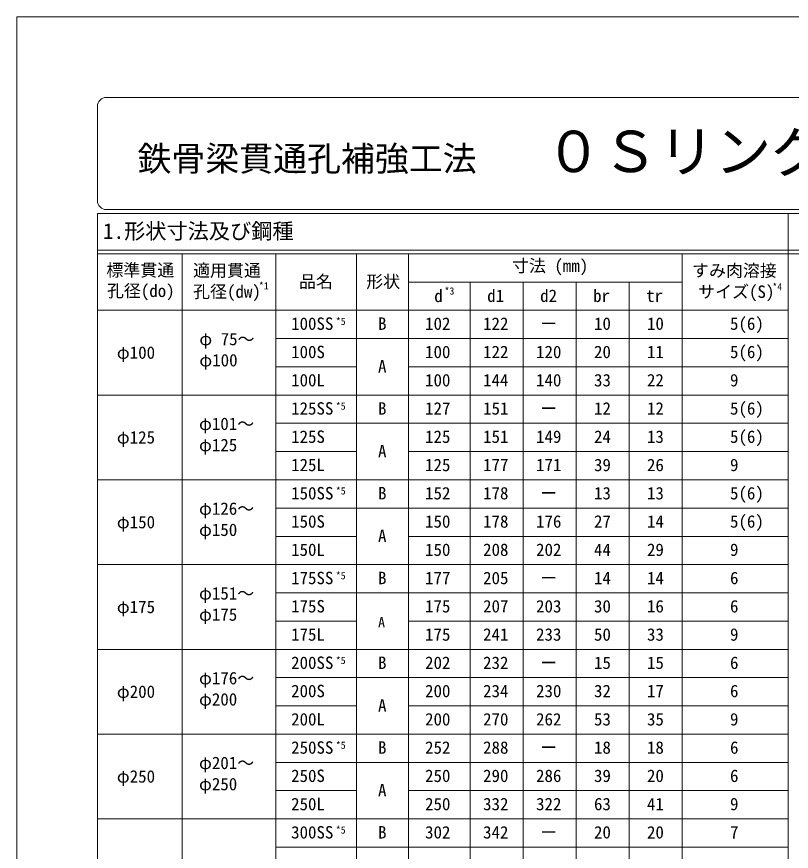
# Model space of a CAD drawing. Units: millimetres, scale not verified. Extents: x -3772 to 3772, y -2667 to 2667.
# Drawn here: x -3772 to -1579, y 304 to 2667 of the extents above; entities that cross this region are included whole.
import ezdxf
from ezdxf.enums import TextEntityAlignment as Align

# ---------------------------------------------------------------- set-up
doc = ezdxf.new("R2010")
doc.units = ezdxf.units.MM
doc.header["$LTSCALE"] = 8
doc.linetypes.add('USER2', pattern=[0.26, 0.01, -0.25])
for name, color, linetype, lineweight in [('0-0_0', 7, 'Continuous', 18), ('0-2_WAKU', 7, 'Continuous', 18), ('0-5_MOJI', 7, 'USER2', 18), ('0-6_Defpoints', 7, 'Continuous', 18)]:
    doc.layers.add(name, color=color, linetype=linetype, lineweight=lineweight)
doc.layers.add('0-7_MOJI___1', color=7, linetype='Continuous')
doc.styles.add('ＭＳ ゴシック', font='')
doc.styles.get('ＭＳ ゴシック').set_extended_font_data('MS Gothic')

msp = doc.modelspace()

# ---------------------------------------------------------------- linework, layer by layer
at = {"layer": '0-0_0'}
for p, q in [((-1587.728, -2438.462), (-1587.728, 2109.314)), ((3543.284, 2005.79), (-3543.316, 2005.79)), ((-3303.316, -1204.21), (-3303.316, 1995.79)), ((-2810.241, -1204.21), (-2810.241, 1995.79)), ((-2662.728, -1204.21), (-2662.728, 1995.79)), ((-1887.728, -1204.21), (-1887.728, 1995.79)), ((-1887.728, 1915.79), (-2662.728, 1915.79)), ((-2487.728, -1204.21), (-2487.728, 1915.79)), ((-2337.728, -1204.21), (-2337.728, 1915.79)), ((-2187.728, -1204.21), (-2187.728, 1915.79)), ((-2037.728, -1204.21), (-2037.728, 1915.79)), ((-1587.728, 1835.79), (-3543.316, 1835.79)), ((-1587.728, 1755.79), (-3037.728, 1755.79)), ((-2810.241, 1675.79), (-3037.728, 1675.79)), ((-1587.728, 1675.79), (-2662.728, 1675.79)), ((-1587.728, 1595.79), (-3543.316, 1595.79)), ((-1587.728, 1515.79), (-3037.728, 1515.79)), ((-2810.241, 1435.79), (-3037.728, 1435.79)), ((-1587.728, 1435.79), (-2662.728, 1435.79)), ((-1587.728, 1355.79), (-3543.316, 1355.79)), ((-1587.728, 1275.79), (-3037.728, 1275.79)), ((-2810.241, 1195.79), (-3037.728, 1195.79)), ((-1587.728, 1195.79), (-2662.728, 1195.79)), ((-1587.728, 1115.79), (-3543.316, 1115.79)), ((-1587.728, 1035.79), (-3037.728, 1035.79)), ((-2810.241, 955.79), (-3037.728, 955.79)), ((-1587.728, 955.79), (-2662.728, 955.79)), ((-1587.728, 875.79), (-3543.316, 875.79)), ((-1587.728, 795.79), (-3037.728, 795.79)), ((-2810.241, 715.79), (-3037.728, 715.79)), ((-1587.728, 715.79), (-2662.728, 715.79)), ((-1587.728, 635.79), (-3543.316, 635.79)), ((-1587.728, 555.79), (-3037.728, 555.79)), ((-2810.241, 475.79), (-3037.728, 475.79)), ((-1587.728, 475.79), (-2662.728, 475.79)), ((-1587.728, 395.79), (-3543.316, 395.79)), ((-1587.728, 315.79), (-3037.728, 315.79))]:
    msp.add_line(p, q, dxfattribs=at)
at = {"layer": '0-2_WAKU'}
for p, q in [((-3517.916, 2438.338), (3517.884, 2438.338)), ((-3543.316, 2146.238), (-3543.316, 2412.938)), ((-3543.316, 2109.314), (3543.284, 2109.314)), ((-3543.316, -2438.462), (-3543.316, 2109.314)), ((3517.884, 2120.838), (-3517.916, 2120.838)), ((3543.284, 1995.79), (-3543.316, 1995.79)), ((-3037.728, -1204.21), (-3037.728, 1995.79))]:
    msp.add_line(p, q, dxfattribs=at)
for centre, start, end in [((-3517.916, 2412.938), 90, 180), ((-3517.916, 2146.238), 180, 270)]:
    msp.add_arc(centre, 25.4, start, end, dxfattribs=at)
at = {"layer": '0-6_Defpoints'}
for q in [(3771.884, 2666.938), (-3771.916, -2667.062)]:
    msp.add_line((-3771.916, 2666.938), q, dxfattribs=at)

# ---------------------------------------------------------------- texts
at = {"layer": '0-0_0', "style": 'ＭＳ ゴシック'}
for s, p in [('サイズ(S)', (-1842.415, 1860.164)), ('9', (-1752.189, 1129.759)), ('B', (-2748.788, 1049.759)), ('205', (-2451.379, 1049.759)), ('14', (-2137.32, 1049.759)), ('14', (-1987.32, 1049.759)), ('6', (-1752.189, 1049.759)), ('ー', (-2289.904, 1049.759)), ('175', (-2615.647, 969.759)), ('207', (-2451.379, 969.759)), ('203', (-2301.379, 969.759)), ('30', (-2137.32, 969.759)), ('16', (-1987.32, 969.759)), ('6', (-1752.189, 969.759)), ('φ175', (-3255.669, 946.241)), ('175L', (-2994.902, 889.759)), ('175', (-2615.647, 889.759)), ('241', (-2451.379, 889.759)), ('233', (-2301.379, 889.759)), ('50', (-2137.32, 889.759)), ('33', (-1987.32, 889.759)), ('9', (-1752.189, 889.759)), ('200SS', (-2994.902, 809.759)), ('B', (-2748.788, 809.759)), ('202', (-2615.647, 809.759)), ('232', (-2451.379, 809.759)), ('15', (-2137.32, 809.759)), ('15', (-1987.32, 809.759)), ('6', (-1752.189, 809.759)), ('ー', (-2289.904, 809.759)), ('φ176～', (-3255.669, 766.241)), ('φ200', (-3488.297, 727.925)), ('200S', (-2994.902, 729.759)), ('200', (-2615.647, 729.759)), ('234', (-2451.379, 729.759)), ('230', (-2301.379, 729.759)), ('32', (-2137.32, 729.759)), ('17', (-1987.32, 729.759)), ('6', (-1752.189, 729.759)), ('φ200', (-3255.669, 706.241)), ('A', (-2748.788, 688.93)), ('200L', (-2994.902, 649.759)), ('200', (-2615.647, 649.759)), ('270', (-2451.379, 649.759)), ('262', (-2301.379, 649.759)), ('53', (-2137.32, 649.759)), ('35', (-1987.32, 649.759)), ('9', (-1752.189, 649.759)), ('250SS', (-2994.902, 569.759)), ('B', (-2748.788, 569.759)), ('252', (-2615.647, 569.759)), ('288', (-2451.379, 569.759)), ('18', (-2137.32, 569.759)), ('18', (-1987.32, 569.759)), ('6', (-1752.189, 569.759)), ('ー', (-2289.904, 569.759)), ('φ201～', (-3255.669, 526.241)), ('φ250', (-3488.297, 487.925)), ('250S', (-2994.902, 489.759)), ('250', (-2615.647, 489.759)), ('290', (-2451.379, 489.759)), ('286', (-2301.379, 489.759)), ('39', (-2137.32, 489.759)), ('20', (-1987.32, 489.759)), ('6', (-1752.189, 489.759)), ('φ250', (-3255.669, 466.241)), ('A', (-2748.788, 448.93)), ('250L', (-2994.902, 409.759)), ('250', (-2615.647, 409.759)), ('332', (-2451.379, 409.759)), ('322', (-2301.379, 409.759)), ('63', (-2137.32, 409.759)), ('41', (-1987.32, 409.759)), ('9', (-1752.189, 409.759)), ('300SS', (-2994.902, 329.759)), ('B', (-2748.788, 329.759)), ('302', (-2615.647, 329.759)), ('342', (-2451.379, 329.759)), ('ー', (-2289.904, 329.759)), ('20', (-2137.32, 329.759)), ('20', (-1987.32, 329.759)), ('7', (-1752.189, 329.759))]:
    msp.add_text(s, height=35.19, dxfattribs=at).set_placement(p, align=Align.BOTTOM_LEFT)
at = {"layer": '0-2_WAKU', "style": 'ＭＳ ゴシック'}
for s, p in [('標準貫通', (-3517.925, 1921.364)), ('適用貫通', (-3272.459, 1920.57)), ('寸法 (mm)', (-2369.444, 1933.674)), ('すみ肉溶接', (-1859.731, 1920.164)), ('品名', (-2972.418, 1888.839)), ('形状', (-2782.272, 1888.839)), ('孔径(do)', (-3516.472, 1862.72)), ('孔径(dw)', (-3272.459, 1860.57)), ('d', (-2589.71, 1848.303)), ('d1', (-2439.781, 1848.719)), ('d2', (-2289.781, 1848.719)), ('br', (-2139.781, 1848.719)), ('tr', (-1989.781, 1848.719)), ('5(6)', (-1752.189, 1769.759)), ('100SS', (-2994.902, 1769.759)), ('B', (-2748.788, 1769.759)), ('102', (-2615.647, 1769.759)), ('122', (-2451.379, 1769.759)), ('ー', (-2289.904, 1769.759)), ('10', (-2137.32, 1769.759)), ('10', (-1987.32, 1769.759)), ('φ 75～', (-3254.736, 1726.241)), ('φ100', (-3488.297, 1687.925)), ('100S', (-2994.902, 1689.759)), ('100', (-2615.647, 1689.759)), ('122', (-2451.379, 1689.759)), ('120', (-2301.379, 1689.759)), ('20', (-2137.32, 1689.759)), ('11', (-1987.32, 1689.759)), ('5(6)', (-1752.189, 1689.759)), ('φ100', (-3254.736, 1666.241)), ('A', (-2748.788, 1648.93)), ('100L', (-2994.902, 1609.759)), ('100', (-2615.647, 1609.759)), ('144', (-2451.379, 1609.759)), ('140', (-2301.379, 1609.759)), ('33', (-2137.32, 1609.759)), ('22', (-1987.32, 1609.759)), ('9', (-1752.189, 1609.759)), ('125SS', (-2994.902, 1529.759)), ('B', (-2748.788, 1529.759)), ('127', (-2615.647, 1529.759)), ('151', (-2451.379, 1529.759)), ('ー', (-2289.904, 1529.759)), ('12', (-2137.32, 1529.759)), ('12', (-1987.32, 1529.759)), ('5(6)', (-1752.189, 1529.759)), ('φ101～', (-3255.669, 1486.241)), ('φ125', (-3488.297, 1447.925)), ('125S', (-2994.902, 1449.759)), ('125', (-2615.647, 1449.759)), ('151', (-2451.379, 1449.759)), ('149', (-2301.379, 1449.759)), ('24', (-2137.32, 1449.759)), ('13', (-1987.32, 1449.759)), ('5(6)', (-1752.189, 1449.759)), ('φ125', (-3255.669, 1426.241)), ('A', (-2748.788, 1408.93)), ('125L', (-2994.902, 1369.759)), ('125', (-2615.647, 1369.759)), ('177', (-2451.379, 1369.759)), ('171', (-2301.379, 1369.759)), ('39', (-2137.32, 1369.759)), ('26', (-1987.32, 1369.759)), ('9', (-1752.189, 1369.759)), ('150SS', (-2994.902, 1289.759)), ('B', (-2748.788, 1289.759)), ('152', (-2615.647, 1289.759)), ('178', (-2451.379, 1289.759)), ('13', (-2137.32, 1289.759)), ('13', (-1987.32, 1289.759)), ('5(6)', (-1752.189, 1289.759)), ('ー', (-2289.904, 1289.759)), ('φ126～', (-3255.669, 1246.241)), ('φ150', (-3488.297, 1207.925)), ('150S', (-2994.902, 1209.759)), ('150', (-2615.647, 1209.759)), ('178', (-2451.379, 1209.759)), ('176', (-2301.379, 1209.759)), ('27', (-2137.32, 1209.759)), ('14', (-1987.32, 1209.759)), ('5(6)', (-1752.189, 1209.759)), ('φ150', (-3255.669, 1186.241)), ('A', (-2748.788, 1168.93)), ('150L', (-2994.902, 1129.759)), ('150', (-2615.647, 1129.759)), ('208', (-2451.379, 1129.759)), ('202', (-2301.379, 1129.759)), ('44', (-2137.32, 1129.759)), ('29', (-1987.32, 1129.759)), ('175SS', (-2994.902, 1049.759)), ('177', (-2615.647, 1049.759)), ('φ151～', (-3255.669, 1006.241)), ('175S', (-2994.902, 969.759)), ('φ175', (-3488.297, 967.925))]:
    msp.add_text(s, height=35.19, dxfattribs=at).set_placement(p, align=Align.BOTTOM_LEFT)
at = {"layer": '0-5_MOJI', "style": 'ＭＳ ゴシック'}
for s, height, p in [('０Ｓリング 工法設計施工標準図', 117.3, (-2275.33, 2191.749)), ('鉄骨梁貫通孔補強工法', 70.38, (-3429.748, 2208.89)), ('1.形状寸法及び鋼種', 43.99, (-3527.696, 2024.758))]:
    msp.add_text(s, height=height, dxfattribs=at).set_placement(p, align=Align.BOTTOM_LEFT)
at = {"layer": '0-7_MOJI___1', "style": 'ＭＳ ゴシック'}
for s, height, p in [('*1', 20.53, (-3086.189, 1888.519)), ('*4', 20.53, (-1632.408, 1885.78)), ('*3', 20.53, (-2560.558, 1874.064)), ('*5', 20.53, (-2868.421, 1788.101)), ('*5', 20.53, (-2868.421, 1548.101)), ('*5', 20.53, (-2868.421, 1308.101)), ('*5', 20.53, (-2868.421, 1068.101)), ('A', 29.33, (-2748.788, 928.93)), ('*5', 20.53, (-2868.421, 828.101)), ('*5', 20.53, (-2868.421, 588.101)), ('*5', 20.53, (-2868.421, 348.101))]:
    msp.add_text(s, height=height, dxfattribs=at).set_placement(p, align=Align.BOTTOM_LEFT)

doc.saveas('drawing.dxf')
